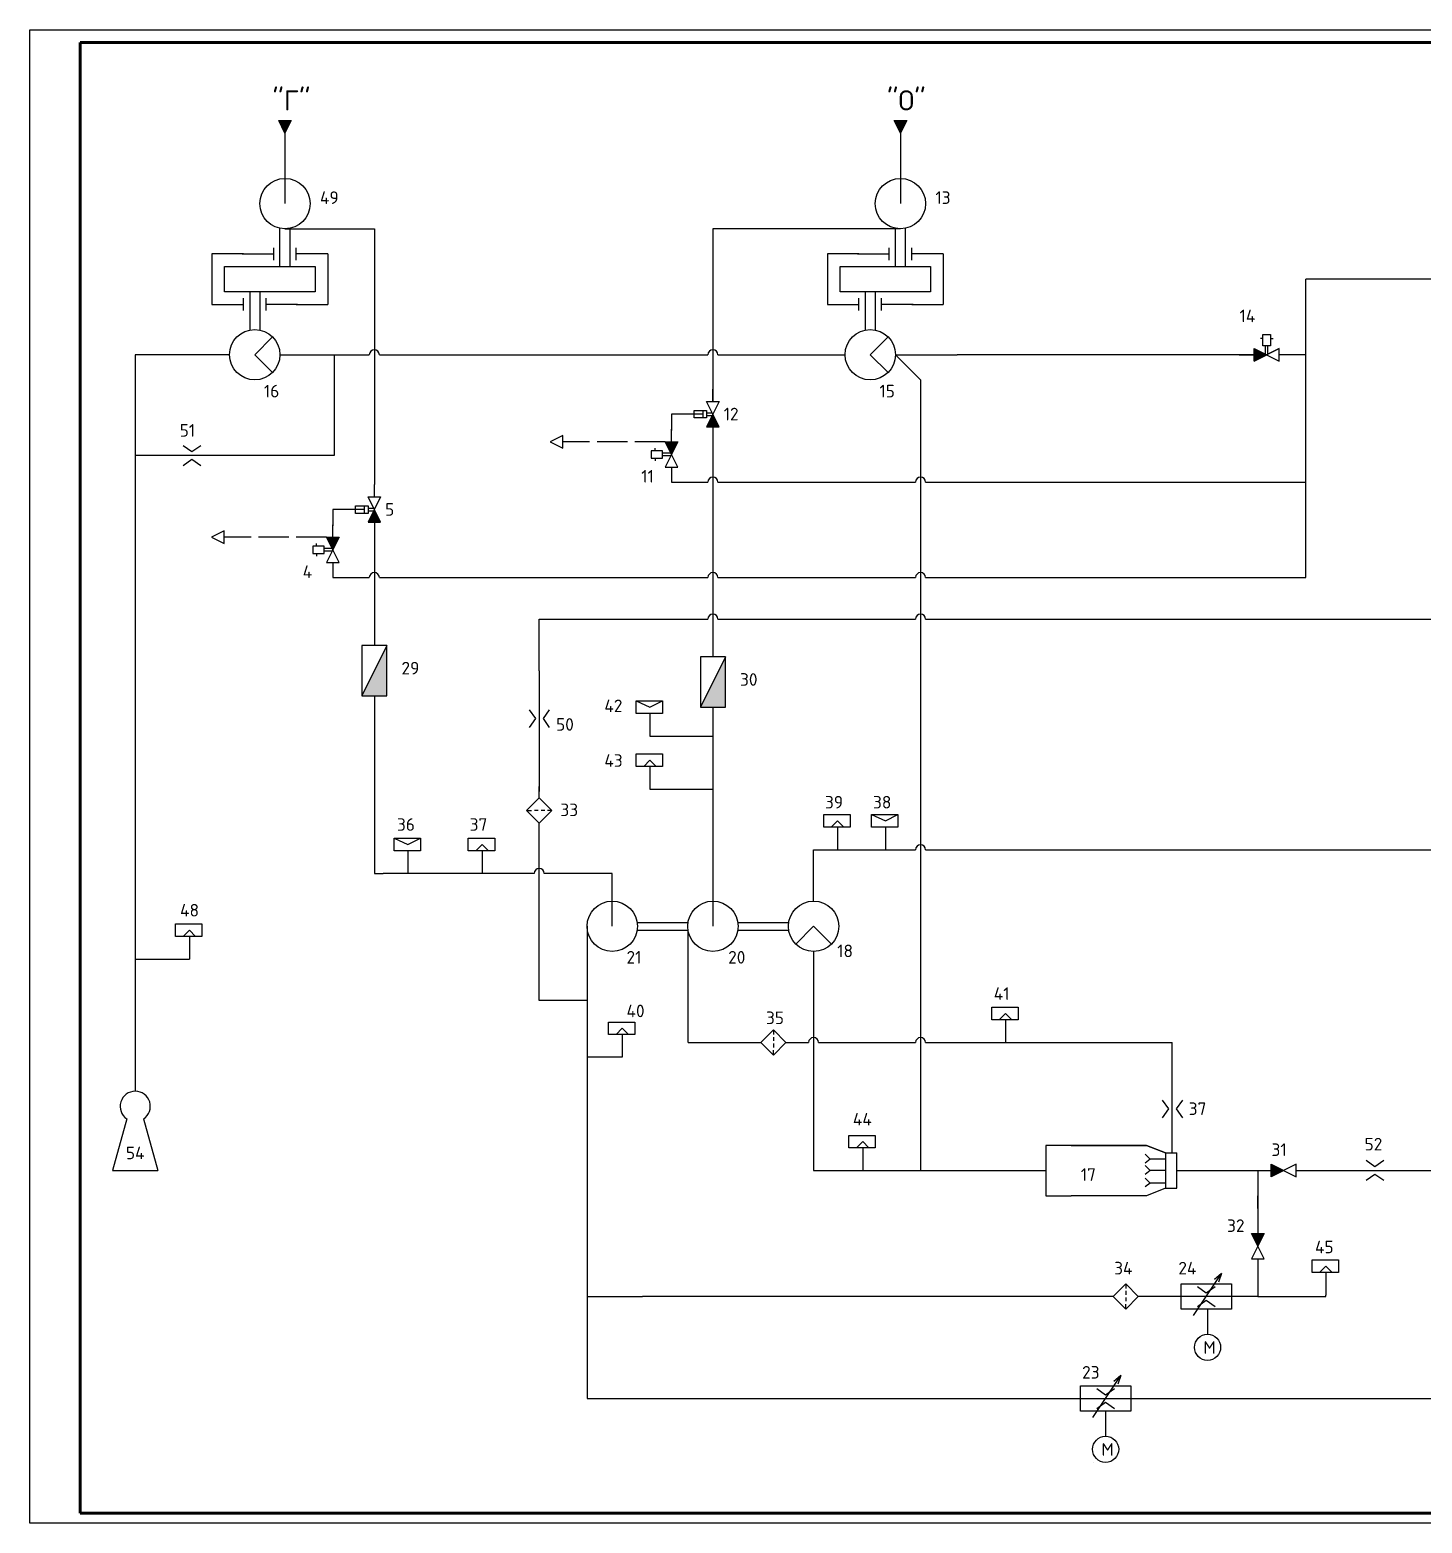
# Model space of a CAD drawing. Extents: x 8 to 2272, y -2056 to -65.
# Drawn here: x 8 to 561, y -1343 to -750 of the extents above; entities that cross this region are included whole.
import ezdxf

# ---------------------------------------------------------------- set-up
doc = ezdxf.new("R2010")
doc.units = 0
doc.header["$MEASUREMENT"] = 0
doc.linetypes.add('ACAD_ISO02W100', pattern=[15, 12, -3])
doc.layers.get('0').update_dxf_attribs({"linetype": 'CONTINUOUS'})
doc.layers.add('Layer2', color=10, linetype='CONTINUOUS')
doc.layers.add('Рамка', color=42, linetype='CONTINUOUS')
doc.styles.get("Standard").update_dxf_attribs({"font": 'isocpeur.ttf', "oblique": 15, "height": 3.5})

# ---------------------------------------------------------------- blocks, each defined once
blk = doc.blocks.new('*U21')
at = {"linetype": 'Continuous'}
for points in [[(107, 385.83), (109.5, 387.5), (104.5, 387.5)], [(107, 385.83), (104.5, 387.5), (107, 382.5)], [(107, 385.83), (107, 382.5), (109.5, 387.5)]]:
    blk.add_solid(points, dxfattribs=at)
blk = doc.blocks.new('*U22')
at = {"linetype": 'Continuous'}
for points in [[(125.17, 331.17), (128.5, 344.5), (118.5, 324.5)], [(125.17, 331.17), (128.5, 324.5), (128.5, 344.5)], [(125.17, 331.17), (118.5, 324.5), (128.5, 324.5)]]:
    blk.add_solid(points, dxfattribs=at)
blk = doc.blocks.new('*U23')
at = {"linetype": 'Continuous'}
for points in [[(123.5, 401.83), (126, 403.5), (121, 403.5)], [(123.5, 401.83), (121, 403.5), (123.5, 398.5)], [(123.5, 401.83), (123.5, 398.5), (126, 403.5)]]:
    blk.add_solid(points, dxfattribs=at)
blk = doc.blocks.new('*U28')
at = {"linetype": 'Continuous'}
for points in [[(88, 551.33), (90.5, 553), (85.5, 553)], [(88, 551.33), (85.5, 553), (88, 548)], [(88, 551.33), (88, 548), (90.5, 553)]]:
    blk.add_solid(points, dxfattribs=at)
blk = doc.blocks.new('*U20')
at = {"linetype": 'Continuous'}
for points in [[(474.5, 109.33), (477, 111), (472, 111)], [(474.5, 109.33), (472, 111), (474.5, 106)], [(474.5, 109.33), (474.5, 106), (477, 111)]]:
    blk.add_solid(points, dxfattribs=at)
blk = doc.blocks.new('*U24')
at = {"linetype": 'Continuous'}
for points in [[(259.67, 326.67), (263, 340), (253, 320)], [(259.67, 326.67), (263, 320), (263, 340)], [(259.67, 326.67), (253, 320), (263, 320)]]:
    blk.add_solid(points, dxfattribs=at)
blk = doc.blocks.new('*U25')
at = {"linetype": 'Continuous'}
for points in [[(474.67, 460), (478, 460), (473, 462.5)], [(474.67, 460), (473, 462.5), (473, 457.5)], [(474.67, 460), (473, 457.5), (478, 460)]]:
    blk.add_solid(points, dxfattribs=at)

msp = doc.modelspace()

# ---------------------------------------------------------------- linework, layer by layer
for p, q in [((109.45, -790.65), (106.95, -785.65)), ((106.95, -785.65), (111.95, -785.65)), ((111.95, -785.65), (109.45, -790.65)), ((351.45, -785.65), (356.45, -785.65)), ((353.95, -790.65), (351.45, -785.65)), ((356.45, -785.65), (353.95, -790.65)), ((109.45, -790.65), (109.45, -794.65)), ((353.95, -790.65), (353.95, -818.65)), ((109.45, -794.65), (109.45, -808.15)), ((109.45, -808.15), (109.45, -818.65)), ((107.45, -843.65), (107.45, -828.45)), ((109.45, -828.65), (144.95, -828.65)), ((111.45, -843.65), (111.45, -828.45)), ((144.95, -828.65), (144.95, -893.65)), ((353.95, -828.65), (279.45, -828.65)), ((279.45, -828.65), (279.45, -897.27)), ((351.95, -843.65), (351.95, -828.45)), ((355.95, -843.65), (355.95, -828.45)), ((92.95, -838.65), (80.45, -838.65)), ((80.45, -838.65), (80.45, -858.65)), ((92.45, -838.65), (104.95, -838.65)), ((104.95, -841.15), (104.95, -836.15)), ((113.95, -841.15), (113.95, -836.15)), ((126.45, -838.65), (113.95, -838.65)), ((126.45, -838.65), (126.45, -858.65)), ((324.95, -838.65), (324.95, -858.65)), ((337.45, -838.65), (324.95, -838.65)), ((336.95, -838.65), (349.45, -838.65)), ((349.45, -841.15), (349.45, -836.15)), ((358.45, -841.15), (358.45, -836.15)), ((370.95, -838.65), (358.45, -838.65)), ((370.95, -838.65), (370.95, -858.65)), ((85.45, -853.65), (85.45, -843.65)), ((85.45, -843.65), (111.45, -843.65)), ((111.45, -843.65), (121.45, -843.65)), ((121.45, -843.65), (121.45, -853.65)), ((329.95, -843.65), (355.95, -843.65)), ((329.95, -853.65), (329.95, -843.65)), ((355.95, -843.65), (365.95, -843.65)), ((365.95, -843.65), (365.95, -853.65)), ((121.45, -853.65), (85.45, -853.65)), ((95.45, -853.65), (95.45, -868.85)), ((99.45, -853.65), (99.45, -868.85)), ((365.95, -853.65), (329.95, -853.65)), ((339.95, -853.65), (339.95, -868.85)), ((343.95, -853.65), (343.95, -868.85)), ((705.95, -848.65), (514.95, -848.65)), ((514.95, -967.15), (514.95, -848.65)), ((80.45, -858.65), (92.95, -858.65)), ((92.95, -861.15), (92.95, -856.15)), ((101.95, -861.15), (101.95, -856.15)), ((114.45, -858.65), (101.95, -858.65)), ((113.95, -858.65), (126.45, -858.65)), ((324.95, -858.65), (337.45, -858.65)), ((337.45, -861.15), (337.45, -856.15)), ((346.45, -861.15), (346.45, -856.15)), ((358.95, -858.65), (346.45, -858.65)), ((358.45, -858.65), (370.95, -858.65)), ((97.45, -878.65), (104.52, -871.58)), ((341.95, -878.65), (349.02, -871.58)), ((497.95, -875.15), (497.95, -870.65)), ((497.95, -870.65), (500.95, -870.65)), ((500.95, -870.65), (500.95, -875.15)), ((504.45, -876.15), (494.45, -881.15)), ((494.45, -876.15), (504.45, -881.15)), ((494.45, -881.15), (494.45, -876.15)), ((494.45, -876.15), (494.45, -881.15)), ((494.45, -881.15), (504.45, -876.15)), ((497.95, -872.15), (496.95, -872.15)), ((499.95, -875.15), (497.95, -875.15)), ((498.95, -878.4), (498.95, -875.15)), ((499.95, -878.4), (499.95, -875.15)), ((500.95, -875.15), (499.95, -875.15)), ((500.95, -872.15), (501.95, -872.15)), ((504.45, -881.15), (504.45, -876.15)), ((87.45, -878.65), (49.95, -878.65)), ((49.95, -878.65), (49.95, -896.15)), ((97.45, -878.65), (104.52, -885.72)), ((107.45, -878.65), (131.95, -878.65)), ((128.95, -878.65), (128.95, -918.65)), ((131.95, -878.65), (142.95, -878.65)), ((146.95, -878.65), (151.45, -878.65)), ((151.45, -878.65), (277.45, -878.65)), ((281.45, -878.65), (285.95, -878.65)), ((281.45, -878.65), (331.95, -878.65)), ((341.95, -878.65), (349.02, -885.72)), ((351.95, -878.65), (376.45, -878.65)), ((351.95, -878.65), (361.95, -888.65)), ((478.45, -878.65), (376.45, -878.65)), ((488.45, -878.65), (477.95, -878.65)), ((488.45, -878.65), (494.45, -878.65)), ((494.45, -878.65), (488.45, -878.65)), ((514.95, -878.65), (504.45, -878.65)), ((361.95, -888.65), (361.95, -1154.65)), ((144.95, -893.15), (144.95, -930.15)), ((279.45, -897.27), (279.45, -892.27)), ((49.95, -896.15), (49.95, -924.15)), ((271.95, -903.77), (271.95, -900.77)), ((271.95, -900.77), (276.95, -900.77)), ((275.45, -900.77), (275.45, -903.77)), ((276.95, -897.27), (281.95, -897.27)), ((281.95, -897.27), (276.95, -907.27)), ((281.95, -907.27), (276.95, -897.27)), ((276.95, -900.77), (276.95, -903.77)), ((262.95, -902.27), (262.95, -908.77)), ((269.45, -902.27), (262.95, -902.27)), ((275.45, -902.27), (269.45, -902.27)), ((276.95, -903.77), (271.95, -903.77)), ((276.95, -901.77), (279.2, -901.77)), ((276.95, -902.77), (279.2, -902.77)), ((276.95, -907.27), (281.95, -907.27)), ((279.45, -907.27), (279.45, -910.15)), ((219.78, -910.77), (214.78, -913.27)), ((219.78, -915.77), (219.78, -910.77)), ((262.95, -913.27), (262.95, -908.27)), ((279.45, -910.15), (279.45, -998.65)), ((50.95, -918.65), (49.95, -918.65)), ((128.95, -918.65), (50.45, -918.65)), ((68.95, -914.65), (72.45, -917.15)), ((72.45, -917.15), (75.95, -914.65)), ((214.78, -913.27), (219.78, -915.77)), ((259.45, -916.77), (254.95, -916.77)), ((254.95, -916.77), (254.95, -919.77)), ((256.45, -916.77), (256.45, -915.77)), ((259.45, -918.77), (259.45, -916.77)), ((262.7, -917.77), (259.45, -917.77)), ((262.7, -918.77), (259.45, -918.77)), ((259.45, -919.77), (259.45, -918.77)), ((260.45, -913.27), (265.45, -913.27)), ((265.45, -913.27), (260.45, -923.27)), ((265.45, -923.27), (260.45, -913.27)), ((49.95, -924.15), (49.95, -977.65)), ((68.95, -922.65), (72.45, -920.15)), ((72.45, -920.15), (75.95, -922.65)), ((254.95, -919.77), (259.45, -919.77)), ((256.45, -919.77), (256.45, -920.77)), ((260.45, -923.27), (265.45, -923.27)), ((262.95, -923.27), (262.95, -929.27)), ((144.95, -935.15), (144.95, -930.15)), ((262.95, -929.27), (277.45, -929.27)), ((281.45, -929.27), (359.95, -929.27)), ((363.95, -929.27), (478.81, -929.27)), ((478.81, -929.27), (514.95, -929.27)), ((147.45, -945.15), (142.45, -935.15)), ((147.45, -935.15), (142.45, -945.15)), ((142.45, -935.15), (147.45, -935.15)), ((134.95, -940.15), (128.45, -940.15)), ((128.45, -940.15), (128.45, -946.65)), ((140.95, -940.15), (134.95, -940.15)), ((137.45, -938.65), (142.45, -938.65)), ((137.45, -941.65), (137.45, -938.65)), ((142.45, -941.65), (137.45, -941.65)), ((140.95, -938.65), (140.95, -941.65)), ((142.45, -938.65), (142.45, -941.65)), ((142.45, -939.65), (144.7, -939.65)), ((142.45, -940.65), (144.7, -940.65)), ((85.28, -948.65), (80.28, -951.15)), ((85.28, -953.65), (85.28, -948.65)), ((128.45, -951.15), (128.45, -946.15)), ((142.45, -945.15), (147.45, -945.15)), ((144.95, -945.15), (144.95, -951.15)), ((80.28, -951.15), (85.28, -953.65)), ((120.45, -954.65), (120.45, -957.65)), ((124.95, -954.65), (120.45, -954.65)), ((121.95, -954.65), (121.95, -953.65)), ((124.95, -956.65), (124.95, -954.65)), ((130.95, -961.15), (125.95, -951.15)), ((130.95, -951.15), (125.95, -961.15)), ((125.95, -951.15), (130.95, -951.15)), ((144.95, -951.15), (144.95, -994.15)), ((120.45, -957.65), (124.95, -957.65)), ((121.95, -957.65), (121.95, -958.65)), ((128.2, -955.65), (124.95, -955.65)), ((124.95, -957.65), (124.95, -956.65)), ((128.2, -956.65), (124.95, -956.65)), ((125.95, -961.15), (130.95, -961.15)), ((128.45, -961.15), (128.45, -967.15)), ((128.45, -967.15), (142.95, -967.15)), ((146.95, -967.15), (150.95, -967.15)), ((150.95, -967.15), (182.95, -967.15)), ((182.95, -967.15), (243.45, -967.15)), ((243.45, -967.15), (277.45, -967.15)), ((281.45, -967.15), (359.95, -967.15)), ((363.95, -967.15), (396.45, -967.15)), ((396.45, -967.15), (427.95, -967.15)), ((427.53, -967.15), (478.81, -967.15)), ((478.81, -967.15), (514.95, -967.15)), ((49.95, -976.65), (49.95, -1098.15)), ((210.45, -983.65), (238.95, -983.65)), ((210.45, -988.65), (210.45, -983.65)), ((238.45, -983.65), (277.45, -983.65)), ((281.45, -983.65), (293.45, -983.65)), ((293.45, -983.65), (359.95, -983.65)), ((363.95, -983.65), (396.45, -983.65)), ((396.45, -983.65), (431.95, -983.65)), ((431.95, -983.65), (439.45, -983.65)), ((439.45, -983.65), (459.95, -983.65)), ((459.95, -983.65), (478.81, -983.65)), ((478.81, -983.65), (565.45, -983.65)), ((210.45, -1004.15), (210.45, -988.65)), ((149.95, -994.15), (139.95, -1014.15)), ((139.95, -994.15), (139.95, -1014.15)), ((144.95, -994.15), (139.95, -994.15)), ((149.95, -994.15), (144.95, -994.15)), ((149.95, -1014.15), (149.95, -994.15)), ((279.45, -998.65), (274.45, -998.65)), ((274.45, -998.65), (274.45, -1018.65)), ((284.45, -998.65), (274.45, -1018.65)), ((284.45, -998.65), (279.45, -998.65)), ((284.45, -1018.65), (284.45, -998.65)), ((210.45, -1004.15), (210.45, -1010.15)), ((210.45, -1005.15), (210.45, -1052.15)), ((139.95, -1014.15), (149.95, -1014.15)), ((144.95, -1014.15), (144.95, -1084.65)), ((206.45, -1019.65), (208.95, -1023.15)), ((214.45, -1019.65), (211.95, -1023.15)), ((248.95, -1016.15), (254.45, -1018.65)), ((254.45, -1018.65), (259.45, -1016.15)), ((274.45, -1018.65), (284.45, -1018.65)), ((279.45, -1018.65), (279.45, -1052.65)), ((208.95, -1023.15), (206.45, -1026.65)), ((211.95, -1023.15), (214.45, -1026.65)), ((254.45, -1021.15), (254.45, -1030.15)), ((254.45, -1030.15), (279.45, -1030.15)), ((251.95, -1042.15), (254.45, -1039.65)), ((256.95, -1042.15), (254.45, -1039.65)), ((254.45, -1042.15), (254.45, -1051.15)), ((205.45, -1059.65), (210.45, -1054.65)), ((210.45, -1054.65), (210.45, -1050.15)), ((210.45, -1054.65), (215.45, -1059.65)), ((254.45, -1051.15), (279.45, -1051.15)), ((279.45, -1052.65), (279.45, -1105.65)), ((205.45, -1059.65), (207.42, -1059.65)), ((210.45, -1064.65), (205.45, -1059.65)), ((210.02, -1059.65), (208.55, -1059.65)), ((215.45, -1059.65), (210.45, -1064.65)), ((212.64, -1059.65), (211.17, -1059.65)), ((215.45, -1059.65), (213.68, -1059.65)), ((342.45, -1061.25), (347.95, -1063.75)), ((347.95, -1063.75), (352.95, -1061.25)), ((210.45, -1135.15), (210.45, -1064.65)), ((326.45, -1066.25), (328.95, -1063.75)), ((331.45, -1066.25), (328.95, -1063.75)), ((328.95, -1066.25), (328.95, -1075.25)), ((347.95, -1066.25), (347.95, -1075.25)), ((152.78, -1070.65), (158.28, -1073.15)), ((158.28, -1073.15), (163.28, -1070.65)), ((185.28, -1075.65), (187.78, -1073.15)), ((190.28, -1075.65), (187.78, -1073.15)), ((158.28, -1075.65), (158.28, -1084.65)), ((187.78, -1075.65), (187.78, -1084.65)), ((319.45, -1095.65), (319.45, -1075.25)), ((319.45, -1075.25), (359.95, -1075.25)), ((363.95, -1075.25), (516.95, -1075.25)), ((516.95, -1075.25), (567.45, -1075.25)), ((144.95, -1084.65), (148.45, -1084.65)), ((208.45, -1084.65), (148.45, -1084.65)), ((239.45, -1084.65), (212.45, -1084.65)), ((239.45, -1105.65), (239.45, -1084.65)), ((49.95, -1098.15), (49.95, -1171.15)), ((68.95, -1109.65), (71.45, -1107.15)), ((73.95, -1109.65), (71.45, -1107.15)), ((229.45, -1105.65), (229.45, -1141.15)), ((249.34, -1104.15), (269.56, -1104.15)), ((249.34, -1107.15), (269.56, -1107.15)), ((269.56, -1151.81), (269.56, -1107.15)), ((289.34, -1104.15), (309.56, -1104.15)), ((289.34, -1107.15), (309.56, -1107.15)), ((319.45, -1105.65), (312.38, -1112.72)), ((319.45, -1105.65), (326.52, -1112.72)), ((71.45, -1109.65), (71.45, -1118.65)), ((49.95, -1118.65), (71.45, -1118.65)), ((319.45, -1115.65), (319.45, -1144.65)), ((229.45, -1135.15), (210.45, -1135.15)), ((229.45, -1141.15), (229.45, -1252.65)), ((393.21, -1142.81), (395.71, -1140.31)), ((398.21, -1142.81), (395.71, -1140.31)), ((395.71, -1142.81), (395.71, -1151.81)), ((240.95, -1148.65), (243.45, -1146.15)), ((245.95, -1148.65), (243.45, -1146.15)), ((243.45, -1148.65), (243.45, -1157.65)), ((298.45, -1151.81), (303.45, -1146.81)), ((303.45, -1146.81), (303.45, -1148.58)), ((303.45, -1146.81), (308.45, -1151.81)), ((303.45, -1149.62), (303.45, -1151.1)), ((319.45, -1144.65), (319.45, -1202.65)), ((269.56, -1151.81), (298.45, -1151.81)), ((303.45, -1156.81), (298.45, -1151.81)), ((308.45, -1151.81), (303.45, -1156.81)), ((303.45, -1152.24), (303.45, -1153.71)), ((303.45, -1156.81), (303.45, -1154.84)), ((308.45, -1151.81), (317.45, -1151.81)), ((321.45, -1151.81), (329.45, -1151.81)), ((329.45, -1151.81), (359.95, -1151.81)), ((361.95, -1154.15), (361.95, -1202.65)), ((363.95, -1151.81), (396.45, -1151.81)), ((396.45, -1151.81), (461.95, -1151.81)), ((461.95, -1195.65), (461.95, -1151.81)), ((243.45, -1157.65), (229.45, -1157.65)), ((457.95, -1174.67), (460.45, -1178.17)), ((460.45, -1178.17), (457.95, -1181.67)), ((465.95, -1174.67), (463.45, -1178.17)), ((463.45, -1178.17), (465.95, -1181.67)), ((46.62, -1182.14), (40.95, -1202.65)), ((53.28, -1182.14), (58.95, -1202.65)), ((336.45, -1193.65), (338.95, -1191.15)), ((341.45, -1193.65), (338.95, -1191.15)), ((338.95, -1193.65), (338.95, -1202.65)), ((421.71, -1192.65), (411.71, -1192.65)), ((411.71, -1192.65), (411.71, -1212.65)), ((421.71, -1192.65), (451.71, -1192.65)), ((451.71, -1192.65), (421.71, -1192.65)), ((453.21, -1198.15), (451.21, -1196.15)), ((451.71, -1192.65), (459.21, -1195.65)), ((459.21, -1195.65), (451.71, -1192.65)), ((459.21, -1195.65), (459.21, -1209.65)), ((459.21, -1195.65), (463.71, -1195.65)), ((459.21, -1195.65), (463.71, -1195.65)), ((463.71, -1209.65), (463.71, -1195.65)), ((40.95, -1202.65), (58.95, -1202.65)), ((319.45, -1202.65), (359.95, -1202.65)), ((359.95, -1202.65), (364.45, -1202.65)), ((363.95, -1202.65), (372.45, -1202.65)), ((370.45, -1202.65), (374.45, -1202.65)), ((374.45, -1202.65), (411.71, -1202.65)), ((453.21, -1198.15), (451.21, -1199.65)), ((453.21, -1202.65), (451.21, -1200.65)), ((453.21, -1202.65), (451.21, -1204.15)), ((459.21, -1198.15), (453.21, -1198.15)), ((459.21, -1202.65), (453.21, -1202.65)), ((463.71, -1202.65), (495.95, -1202.65)), ((495.95, -1202.65), (495.95, -1217.65)), ((495.95, -1202.65), (501.17, -1202.65)), ((501.17, -1205.15), (501.17, -1200.15)), ((501.17, -1200.15), (511.17, -1205.15)), ((511.17, -1200.15), (501.17, -1205.15)), ((502.26, -1202.65), (506.17, -1202.65)), ((511.17, -1205.15), (511.17, -1200.15)), ((511.17, -1202.65), (556.95, -1202.65)), ((542.45, -1201.15), (538.95, -1198.65)), ((545.95, -1198.65), (542.45, -1201.15)), ((556.95, -1202.65), (569.45, -1202.65)), ((453.21, -1207.65), (451.21, -1205.65)), ((453.21, -1207.65), (451.21, -1209.15)), ((459.21, -1209.65), (451.71, -1212.65)), ((459.21, -1207.65), (453.21, -1207.65)), ((459.21, -1209.65), (463.71, -1209.65)), ((542.45, -1204.15), (538.95, -1206.65)), ((545.95, -1206.65), (542.45, -1204.15)), ((411.71, -1212.65), (421.71, -1212.65)), ((451.71, -1212.65), (421.71, -1212.65)), ((495.95, -1217.65), (495.95, -1212.65)), ((495.95, -1217.15), (495.95, -1225.15)), ((495.95, -1224.65), (495.95, -1230.65)), ((498.45, -1237.65), (493.45, -1227.65)), ((498.45, -1227.65), (493.45, -1237.65)), ((493.45, -1227.65), (498.45, -1227.65)), ((493.45, -1237.65), (498.45, -1237.65)), ((495.95, -1237.65), (495.95, -1252.65)), ((470.34, -1260.15), (481.45, -1243.5)), ((481.45, -1243.5), (478.67, -1245.86)), ((481.45, -1243.5), (480.34, -1246.96)), ((520.45, -1243.15), (522.95, -1240.65)), ((525.45, -1243.15), (522.95, -1240.65)), ((522.95, -1243.15), (522.95, -1252.15)), ((438.45, -1252.65), (443.45, -1247.65)), ((443.45, -1247.65), (443.45, -1249.42)), ((443.45, -1247.65), (448.45, -1252.65)), ((443.45, -1250.46), (443.45, -1251.93)), ((465.45, -1252.65), (465.45, -1247.65)), ((465.45, -1247.65), (485.45, -1247.65)), ((471.95, -1248.65), (475.45, -1251.15)), ((475.45, -1251.15), (478.95, -1248.65)), ((485.45, -1247.65), (485.45, -1257.65)), ((229.45, -1252.65), (251.45, -1252.65)), ((229.45, -1252.65), (229.45, -1284.65)), ((438.45, -1252.65), (251.45, -1252.65)), ((443.45, -1257.65), (438.45, -1252.65)), ((448.45, -1252.65), (443.45, -1257.65)), ((443.45, -1253.08), (443.45, -1254.55)), ((443.45, -1257.65), (443.45, -1255.68)), ((495.95, -1252.65), (448.45, -1252.65)), ((465.45, -1257.65), (465.45, -1252.65)), ((471.95, -1256.65), (475.45, -1254.15)), ((475.45, -1254.15), (478.95, -1256.65)), ((495.95, -1252.65), (522.95, -1252.65)), ((522.95, -1252.65), (522.95, -1252.15)), ((485.45, -1257.65), (465.45, -1257.65)), ((475.95, -1257.65), (475.95, -1267.65)), ((229.45, -1284.65), (229.45, -1293.15)), ((430.34, -1300.65), (441.45, -1284)), ((441.45, -1284), (438.67, -1286.36)), ((441.45, -1284), (440.34, -1287.46)), ((425.45, -1288.15), (445.45, -1288.15)), ((425.45, -1293.15), (425.45, -1288.15)), ((431.95, -1289.15), (435.45, -1291.65)), ((435.45, -1291.65), (438.95, -1289.15)), ((445.45, -1288.15), (445.45, -1298.15)), ((229.45, -1293.15), (569.45, -1293.15)), ((425.45, -1298.15), (425.45, -1293.15)), ((445.45, -1298.15), (425.45, -1298.15)), ((431.95, -1297.15), (435.45, -1294.65)), ((435.45, -1294.65), (438.95, -1297.15)), ((435.45, -1298.15), (435.45, -1308.15)), ((430.45, -1318.65), (430.45, -1318.65))]:
    msp.add_line(p, q)
at = {"linetype": 'ACAD_ISO02W100'}
for p, q in [((260.45, -913.27), (219.78, -913.27)), ((125.95, -951.15), (85.28, -951.15))]:
    msp.add_line(p, q, dxfattribs=at)
for points in [[(248.95, -1016.15), (259.45, -1016.15), (259.45, -1021.15), (248.95, -1021.15)], [(248.95, -1037.15), (259.45, -1037.15), (259.45, -1042.15), (248.95, -1042.15)], [(323.45, -1061.25), (333.95, -1061.25), (333.95, -1066.25), (323.45, -1066.25)], [(342.45, -1061.25), (352.95, -1061.25), (352.95, -1066.25), (342.45, -1066.25)], [(152.78, -1070.65), (163.28, -1070.65), (163.28, -1075.65), (152.78, -1075.65)], [(182.28, -1070.65), (192.78, -1070.65), (192.78, -1075.65), (182.28, -1075.65)], [(65.95, -1104.65), (76.45, -1104.65), (76.45, -1109.65), (65.95, -1109.65)], [(390.21, -1137.81), (400.71, -1137.81), (400.71, -1142.81), (390.21, -1142.81)], [(237.95, -1143.65), (248.45, -1143.65), (248.45, -1148.65), (237.95, -1148.65)], [(333.45, -1188.65), (343.95, -1188.65), (343.95, -1193.65), (333.45, -1193.65)], [(517.45, -1238.15), (527.95, -1238.15), (527.95, -1243.15), (517.45, -1243.15)]]:
    msp.add_lwpolyline(points, close=True)
for centre, radius in [((109.45, -818.65), 10), ((353.95, -818.65), 10), ((353.95, -818.65), 10), ((97.45, -878.65), 10), ((341.95, -878.65), 10), ((239.45, -1105.65), 10), ((279.45, -1105.65), 10), ((319.45, -1105.65), 10), ((475.95, -1272.84), 5.19), ((435.45, -1313.34), 5.19)]:
    msp.add_circle(centre, radius)
for centre, radius, start, end in [((144.95, -878.65), 2, 0, 180), ((279.45, -878.65), 2, 0, 180), ((279.45, -929.27), 2, 0, 180), ((361.95, -929.27), 2, 0, 180), ((144.95, -967.15), 2, 0, 180), ((279.45, -967.15), 2, 0, 180), ((361.95, -967.15), 2, 0, 180), ((279.45, -983.65), 2, 0, 180), ((361.95, -983.65), 2, 0, 180), ((361.95, -1075.25), 2, 0, 180), ((210.45, -1084.65), 2, 0, 180), ((319.45, -1151.81), 2, 0, 180), ((361.95, -1151.81), 2, 0, 180), ((49.95, -1177.15), 6, 303.6848, 236.3152)]:
    msp.add_arc(centre, radius, start, end)
at = {"layer": 'Layer2'}
msp.add_lwpolyline([(8.09, -749.65), (849.09, -749.65), (849.09, -1342.65), (8.09, -1342.65)], close=True, dxfattribs=at)
at = {"layer": 'Рамка', "lineweight": 60}
for p, q in [((843.09, -754.65), (28.09, -754.65)), ((28.09, -754.65), (28.09, -1338.65)), ((28.09, -1338.65), (843.09, -1338.65))]:
    msp.add_line(p, q, dxfattribs=at)

# ---------------------------------------------------------------- block references
at = {"linetype": 'Continuous'}
for name, p in [('*U28', (21.45, -1338.65)), ('*U28', (265.95, -1338.65)), ('*U25', (21.45, -1338.65)), ('*U21', (155.95, -1300.77)), ('*U21', (21.45, -1338.65)), ('*U22', (21.45, -1338.65)), ('*U24', (21.45, -1338.65)), ('*U20', (21.45, -1338.65))]:
    msp.add_blockref(name, p, dxfattribs=at)
for name, p, rotation in [('*U23', (402.95, -503.77), 180), ('*U23', (268.45, -541.65), 180), ('*U20', (612.17, -1677.15), 90)]:
    msp.add_blockref(name, p, dxfattribs=dict(at, rotation=rotation))

# ---------------------------------------------------------------- texts
for s, height, p in [('"Г"', 8, (104.45, -781.65)), ('"О"', 8, (348.57, -781.65)), ('49', 5, (123.34, -818.78)), ('13', 5, (367.84, -818.78)), ('14', 5, (488.67, -865.75)), ('16', 5, (101.08, -895.61)), ('15', 5, (345.58, -895.61)), ('12', 5, (283.72, -904.72)), ('51', 5, (67.61, -911.21)), ('11', 5, (250.99, -929.44)), ('5', 5, (149.22, -942.6)), ('4', 5, (116.49, -967.32)), ('29', 5, (155.72, -1005.63)), ('30', 5, (290.22, -1010.13)), ('42', 5, (236.33, -1020.6)), ('50', 5, (217.13, -1027.97)), ('43', 5, (236.33, -1042.31)), ('39', 5, (323.96, -1058.86)), ('38', 5, (343.04, -1058.86)), ('33', 5, (218.87, -1061.89)), ('36', 5, (153.93, -1067.72)), ('37', 5, (182.82, -1067.72)), ('48', 5, (67.76, -1101.76)), ('18', 5, (328.81, -1117.9)), ('21', 5, (245.12, -1120.45)), ('20', 5, (285.51, -1120.45)), ('41', 5, (391.03, -1134.88)), ('40', 5, (245.12, -1141.74)), ('35', 5, (300.53, -1144.48)), ('44', 5, (335.05, -1184.74)), ('37', 5, (468.46, -1180.58)), ('31', 5, (501.36, -1196.85)), ('52', 5, (538.33, -1194.65)), ('54', 5, (46.25, -1198.14)), ('17', 5, (425.59, -1206.73)), ('32', 5, (483.7, -1227.02)), ('45', 5, (518.65, -1235.48)), ('34', 5, (438.86, -1243.89)), ('24', 5, (464.34, -1243.89)), ('М', 5, (474.29, -1275.38)), ('23', 5, (426.12, -1285.26)), ('М', 5, (433.79, -1315.88))]:
    msp.add_text(s, height=height).set_placement(p)

doc.saveas('drawing.dxf')
